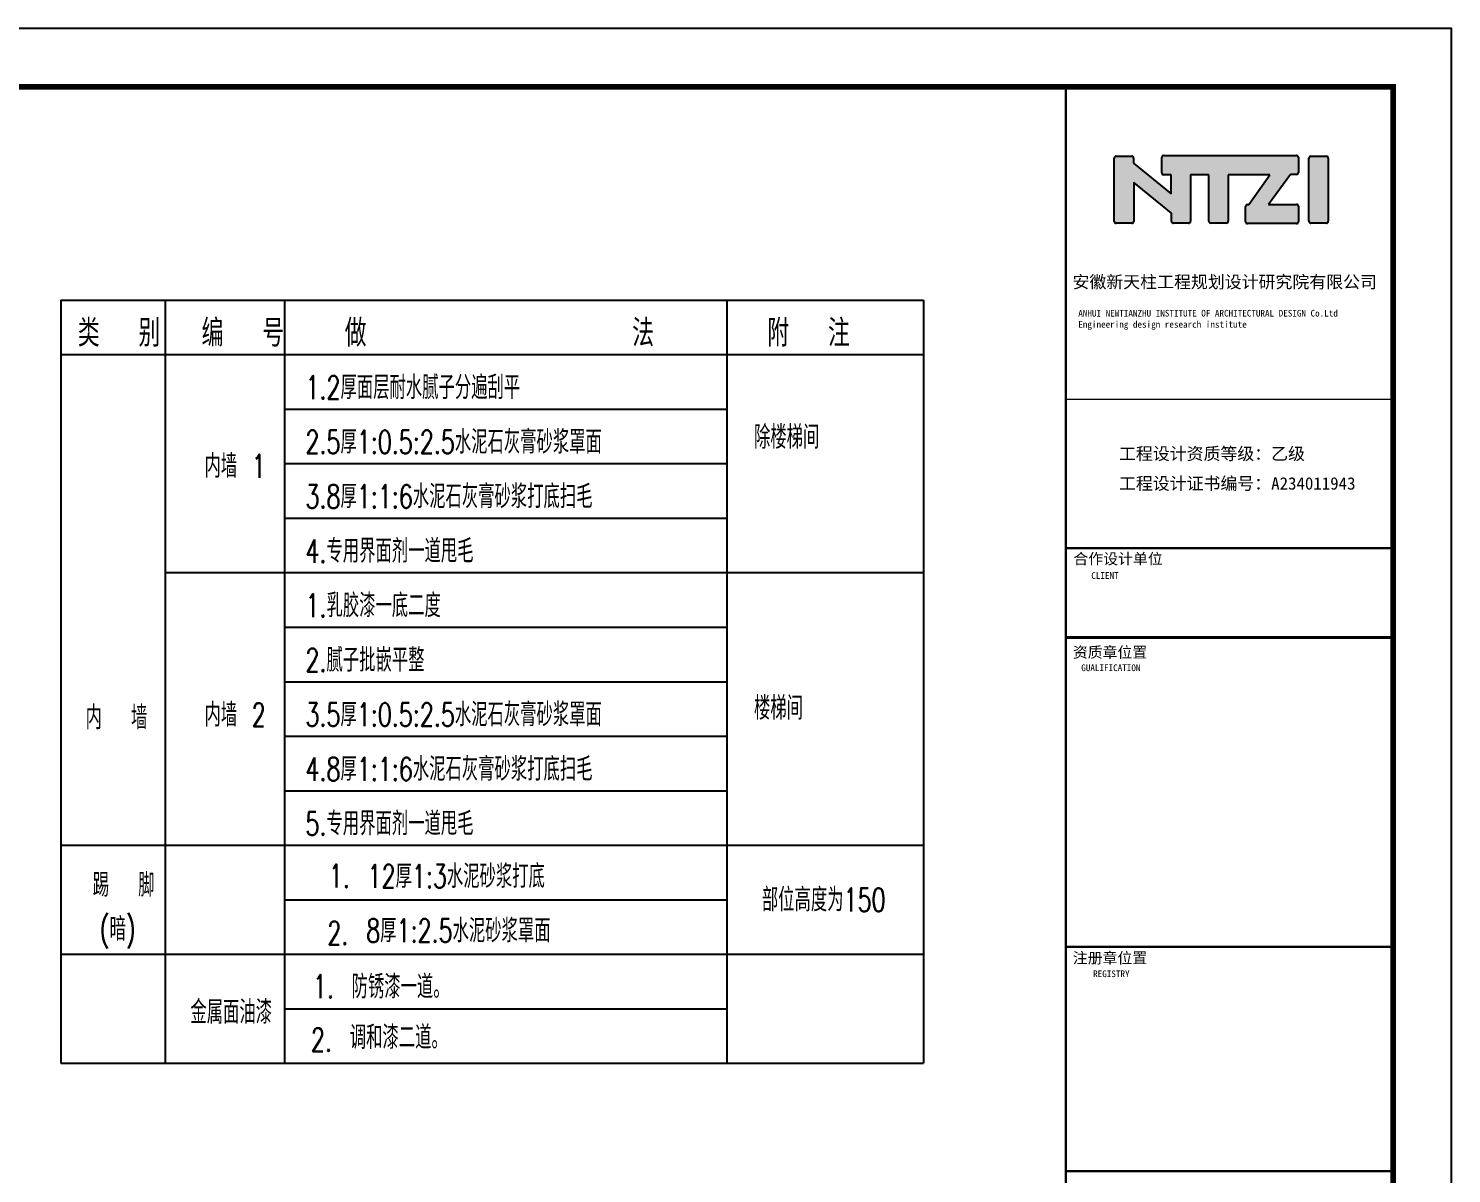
# Model space of a CAD drawing. Extents: x -522490 to 417652, y 450811 to 1108047.
# Drawn here: x 378361 to 402752, y 946344 to 965968 of the extents above; entities that cross this region are included whole.
import ezdxf

# ---------------------------------------------------------------- set-up
doc = ezdxf.new("R2010")
doc.units = 0
doc.header["$LTSCALE"] = 1000
doc.header["$MEASUREMENT"] = 0
for name, color, linetype in [('PUB_TEXT', 7, 'Continuous'), ('PUB_TITLE', 4, 'Continuous'), ('填充', 251, 'Continuous'), ('文字线', 157, 'Continuous')]:
    doc.layers.add(name, color=color, linetype=linetype)
doc.styles.add('_HZTXT', font='txt.shx', dxfattribs={"width": 0.8, "bigfont": 'hztxt.shx'})
doc.styles.add('HL', font='TXT', dxfattribs={"width": 0.7, "bigfont": 'HZTXT'})
doc.styles.add('TQ', font='')
doc.styles.get('TQ').set_extended_font_data('SimSun')

msp = doc.modelspace()

# ---------------------------------------------------------------- hatches: boundary and pattern name
h = msp.add_hatch(color=256)
h.paths.add_polyline_path([(397305.1, 963329.3), (397951.7, 962800.7), (397951.7, 962663.4, 0.4142136), (397983.7, 962631.4), (398246.8, 962631.4, 0.4142136), (398278.8, 962663.4), (398278.8, 963462.3), (398592.5, 963462.3), (398592.5, 962664.6, 0.4142136), (398624.5, 962632.6), (398894.5, 962632.6, 0.4142136), (398926.5, 962664.6), (398926.5, 963462.2), (399639.1, 963462.2), (399277, 962951), (399254.9, 962951, 0.4142136), (399222.9, 962919), (399222.9, 962656.3, 0.4142136), (399254.9, 962624.3), (400095.2, 962624.3, 0.4142136), (400127.2, 962656.3), (400127.2, 962921.1, 0.4142136), (400095.2, 962953.1), (399615, 962953.1), (399989.5, 963467), (400096, 963467, 0.4142136), (400128, 963499), (400128, 963759.5, 0.4142136), (400096, 963791.5), (397817.4, 963791.5, 0.4142136), (397785.4, 963759.5), (397785.4, 963493, 0.4142136), (397817.4, 963461), (397948.5, 963461), (397948.5, 963132.8), (397303.3, 963659.8), (397303.5, 963748.3, 0.4148904), (397271.5, 963780.4), (397003.5, 963780.4, 0.4142136), (396971.5, 963748.4), (396971.5, 962661.1, 0.4142136), (397003.5, 962629.1), (397273.1, 962629.1, 0.4142136), (397305.1, 962661.1)])
h.paths.add_polyline_path([(400309.2, 962663.4, 0.4142136), (400341.2, 962631.4), (400608.6, 962631.4, 0.4142136), (400640.6, 962663.4), (400640.6, 963747.4, 0.4142136), (400608.6, 963779.4), (400341.2, 963779.4, 0.4142136), (400309.2, 963747.4)])

# ---------------------------------------------------------------- linework, layer by layer
for p, q in [((396971.5, 962661.1, 0), (396971.5, 963748.4, 0)), ((397003.5, 963780.4, 0), (397271.5, 963780.4, 0)), ((397303.5, 963748.3, 0), (397303.3, 963659.8, 0)), ((397785.4, 963493, 0), (397785.4, 963759.5, 0)), ((397817.4, 963791.5, 0), (400096, 963791.5, 0)), ((400128, 963759.5, 0), (400128, 963499, 0)), ((400309.2, 962663.4, 0), (400309.2, 963747.4, 0)), ((400341.2, 963779.4, 0), (400608.6, 963779.4, 0)), ((400640.6, 963747.4, 0), (400640.6, 962663.4, 0)), ((397303.3, 963659.8, 0), (397948.5, 963132.8, 0)), ((397951.7, 962800.7, 0), (397305.1, 963329.3, 0)), ((397305.1, 963329.3, 0), (397305.1, 962661.1, 0)), ((397948.5, 963461, 0), (397817.4, 963461, 0)), ((397948.5, 963132.8, 0), (397948.5, 963461, 0)), ((398592.5, 963462.3, 0), (398278.8, 963462.3, 0)), ((398278.8, 963462.3, 0), (398278.8, 962663.4, 0)), ((398592.5, 962664.6, 0), (398592.5, 963462.3, 0)), ((399639.1, 963462.2, 0), (398926.5, 963462.2, 0)), ((398926.5, 963462.2, 0), (398926.5, 962664.6, 0)), ((399277, 962951, 0), (399639.1, 963462.2, 0)), ((399989.5, 963467, 0), (399615, 962953.1, 0)), ((400096, 963467, 0), (399989.5, 963467, 0)), ((397951.7, 962663.4, 0), (397951.7, 962800.7, 0)), ((399222.9, 962656.3, 0), (399222.9, 962919, 0)), ((399254.9, 962951, 0), (399277, 962951, 0)), ((399615, 962953.1, 0), (400095.2, 962953.1, 0)), ((400127.2, 962921.1, 0), (400127.2, 962656.3, 0)), ((397273.1, 962629.1, 0), (397003.5, 962629.1, 0)), ((398246.8, 962631.4, 0), (397983.7, 962631.4, 0)), ((398894.5, 962632.6, 0), (398624.5, 962632.6, 0)), ((400095.2, 962624.3, 0), (399254.9, 962624.3, 0)), ((400608.6, 962631.4, 0), (400341.2, 962631.4, 0))]:
    msp.add_line(p, q)
for centre, start, end in [((397003.5, 963748.4), 90, 180), ((397271.5, 963748.4), 359.86763, 90), ((397817.4, 963759.5), 90, 180), ((400096, 963759.5), 0, 90), ((400341.2, 963747.4), 90, 180), ((400608.6, 963747.4), 0, 90), ((397817.4, 963493), 180, 270), ((400096, 963499), 270, 0), ((399254.9, 962919), 90, 180), ((400095.2, 962921.1), 0, 90), ((397003.5, 962661.1), 180, 270), ((397273.1, 962661.1), 270, 0), ((397983.7, 962663.4), 180, 270), ((398246.8, 962663.4), 270, 0), ((398624.5, 962664.6), 180, 270), ((398894.5, 962664.6), 270, 0), ((399254.9, 962656.3), 180, 270), ((400095.2, 962656.3), 270, 0), ((400341.2, 962663.4), 180, 270), ((400608.6, 962663.4), 270, 0)]:
    msp.add_arc(centre, 32, start, end)
at = {"layer": 'PUB_TEXT'}
for q in [(401016.6, 964968.5), (401752.5, 964439)]:
    msp.add_line((401752.5, 964968.5), q, dxfattribs=at)
at = {"layer": 'PUB_TITLE'}
msp.add_line((401752.5, 964968.5), (396142.5, 964968.5), dxfattribs=at)
at = {"layer": 'PUB_TITLE', "lineweight": 40}
msp.add_line((396140, 955533.2), (401750, 955533.2), dxfattribs=at)
at = {"layer": 'PUB_TITLE'}
msp.add_lwpolyline([(343352.5, 923968.5), (402752.5, 923968.5), (402752.5, 965968.5), (343352.5, 965968.5)], close=True, dxfattribs=at)
at = {"layer": 'PUB_TITLE', "const_width": 100}
msp.add_lwpolyline([(345852.5, 924968.5), (401752.5, 924968.5), (401752.5, 964968.5), (345852.5, 964968.5)], close=True, dxfattribs=at)
at = {"layer": 'PUB_TITLE', "lineweight": 40}
for points, const_width in [([(396142.5, 964968.5), (396142.5, 924968.5)], 42.5), ([(396142.5, 959613.5), (401752.5, 959613.5)], 25.5), ([(396142.5, 957063.5), (401752.5, 957063.5)], 42.5), ([(396142.5, 955533.5), (401752.5, 955533.5)], 42.5), ([(396140, 950229.5), (401750, 950229.5)], 42.5), ([(396142.5, 946385.5), (401752.5, 946385.5)], 42.5)]:
    msp.add_lwpolyline(points, dxfattribs=dict(at, const_width=const_width))
at = {"layer": '文字线'}
for p, q in [((378918.1, 961313.6), (378918.1, 948233.5)), ((378918.1, 961313.6), (393704.3, 961313.6)), ((380703.2, 961313.6), (380703.2, 948233.5)), ((382750.6, 961313.6), (382750.6, 948233.5)), ((390333.4, 961313.6), (390333.4, 948233.5)), ((393704.3, 961313.6), (393704.3, 948233.5)), ((378918.1, 960379.3), (393704.3, 960379.3)), ((378918.1, 960379.3), (393704.3, 960379.3)), ((378918.1, 960379.3), (390333.4, 960379.3)), ((380703.2, 960379.3), (393704.3, 960379.3)), ((380703.2, 960379.3), (393704.3, 960379.3)), ((382750.6, 959445), (390333.4, 959445)), ((382750.6, 958510.7), (390333.4, 958510.7)), ((382750.6, 957576.4), (390333.4, 957576.4)), ((380703.2, 956642.1), (393704.3, 956642.1)), ((382750.6, 956642.1), (390333.4, 956642.1)), ((382750.6, 955707.8), (390333.4, 955707.8)), ((382750.6, 954773.5), (390333.4, 954773.5)), ((382750.6, 953839.2), (390333.4, 953839.2)), ((382750.6, 952905), (390333.4, 952905)), ((378918.1, 951970.7), (393704.3, 951970.7)), ((378918.1, 951970.7), (393704.3, 951970.7)), ((380703.2, 951970.7), (393704.3, 951970.7)), ((382750.6, 951970.7), (390333.4, 951970.7)), ((382750.6, 951036.4), (390333.4, 951036.4)), ((378916.2, 950102.1), (393704.3, 950102.1)), ((378916.2, 950102.1), (393702.4, 950102.1)), ((382748.7, 949167.8), (390331.4, 949167.8)), ((378916.2, 948233.5), (393704.3, 948233.5))]:
    msp.add_line(p, q, dxfattribs=at)

# ---------------------------------------------------------------- texts
at = {"layer": 'PUB_TEXT', "style": 'HL', "width": 0.7}
for s, p in [('1.2厚面层耐水腻子分遍刮平', (383109, 959616.1)), ('2.5厚1:0.5:2.5水泥石灰膏砂浆罩面', (383109, 958681.8)), ('除楼梯间', (390796.1, 958764.5)), ('内墙 1', (381378.4, 958270)), ('3.8厚1:1:6水泥石灰膏砂浆打底扫毛', (383109, 957747.5)), ('4.专用界面剂一道甩毛', (383109, 956813.2)), ('1.乳胶漆一底二度', (383109, 955878.9)), ('2.腻子批嵌平整', (383109, 954944.6)), ('内墙 2', (381378.4, 954004.9)), ('3.5厚1:0.5:2.5水泥石灰膏砂浆罩面', (383109, 954010.3)), ('楼梯间', (390796.1, 954122)), ('内  墙', (379339.9, 953958.4)), ('4.8厚1:1:6水泥石灰膏砂浆打底扫毛', (383109, 953076)), ('5.专用界面剂一道甩毛', (383109, 952141.7)), ('踢  脚', (379463.7, 951089.5)), ('1.', (383509.7, 951244.2)), ('12厚1:3水泥砂浆打底', (384172.9, 951238.8)), ('部位高度为150', (390931.4, 950835.9)), ('(暗)', (379583, 950334.4)), ('2.', (383483.4, 950266.1)), ('8厚1:2.5水泥砂浆罩面', (384149.8, 950307.2)), ('1.', (383236.3, 949351.3)), ('防锈漆一道。', (383899.5, 949346)), ('金属面油漆', (381135.9, 948910.7)), ('2.', (383201.8, 948437.3)), ('调和漆二道。', (383868.1, 948478.4))]:
    msp.add_text(s, height=400, dxfattribs=at).set_placement(p)
at = {"layer": 'PUB_TEXT', "char_height": 212.5, "attachment_point": 1, "style": 'TQ'}
for s, insert in [('安徽新天柱工程规划设计研究院有限公司 ', (396256.6, 961731.3)), ('工程设计资质等级：乙级 ', (397052.4, 958787.5)), ('工程设计证书编号：A234011943 ', (397052.4, 958277.5))]:
    msp.add_mtext(s, dxfattribs=dict(at, insert=insert))
at = {"layer": 'PUB_TEXT', "attachment_point": 1, "style": 'TQ'}
for s, insert, char_height, width in [('ANHUI NEWTIANZHU INSTITUTE OF ARCHITECTURAL DESIGN Co.Ltd\\PEngineering design research institute', (396354.8, 961146.1), 114.75, 5257.354), ('合作设计单位', (396271.9, 956973.6), 187, 1749.26), ('CLIENT', (396578, 956650.7), 114.75, 2399.55), ('资质章位置', (396261.2, 955372), 187, 2125), ('GUALIFICATION', (396405.7, 955069.3), 114.75, 2680.9), ('注册章位置', (396261.2, 950133), 187, 1530), ('REGISTRY', (396609.8, 949824.9), 114.75, 2399.55)]:
    msp.add_mtext(s, dxfattribs=dict(at, insert=insert, char_height=char_height, width=width))
at = {"layer": '填充', "color": 3, "style": '_HZTXT', "width": 0.8}
for s, height, p in [('类  别', 467.15, (379207.1, 960516.3)), ('编  号', 467.15, (381328.1, 960516.3)), ('做', 467.1, (383781.6, 960516.3)), ('法', 467.1, (388709.2, 960516.3)), ('附  注', 467.15, (391025.2, 960516.3))]:
    msp.add_text(s, height=height, dxfattribs=at).set_placement(p)

doc.saveas('drawing.dxf')
